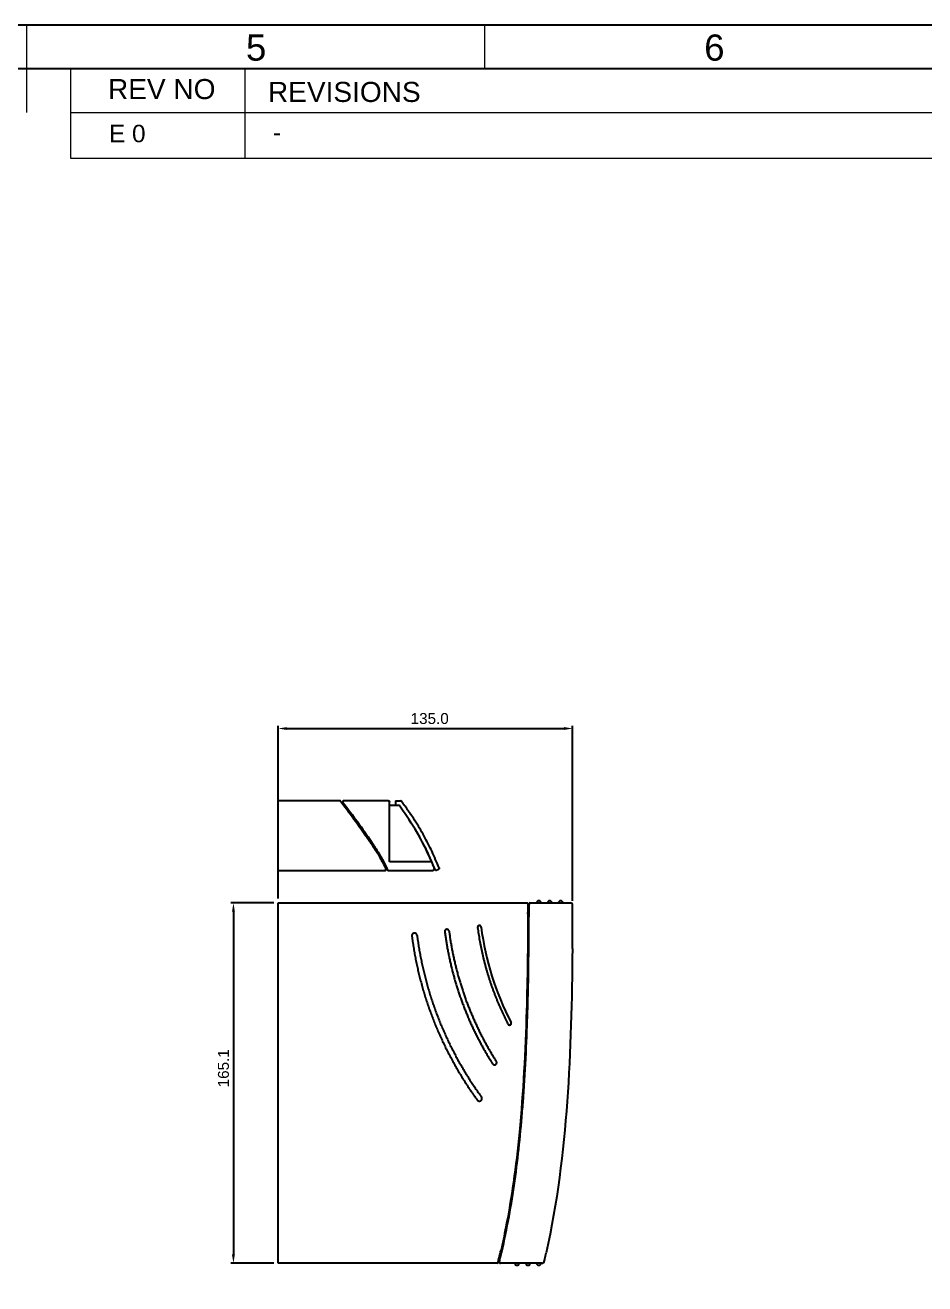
# Model space of a CAD drawing. Header units: inches. Extents: x -115 to 1565, y -604 to 584.
# Drawn here: x 724 to 1137, y 7 to 584 of the extents above; entities that cross this region are included whole.
import ezdxf

# ---------------------------------------------------------------- set-up
doc = ezdxf.new("R2010")
doc.units = ezdxf.units.IN
doc.header["$LTSCALE"] = 1.209999999999999
doc.header["$MEASUREMENT"] = 0
doc.header["$PDMODE"] = 3
doc.header["$PDSIZE"] = 0.3125
doc.layers.get('0').update_dxf_attribs({"linetype": 'CONTINUOUS'})
doc.layers.get('Defpoints').update_dxf_attribs({"linetype": 'CONTINUOUS'})
doc.layers.add('Notes-Text', color=7, linetype='CONTINUOUS')
doc.layers.add('TABLE', color=53, linetype='CONTINUOUS', lineweight=25)
doc.layers.add('Template', color=53, linetype='CONTINUOUS', lineweight=9)
doc.styles.get("Standard").update_dxf_attribs({"font": 'ARIAL.TTF'})
doc.dimstyles.get("Standard").update_dxf_attribs({"dimtxt": 5, "dimasz": 4, "dimexe": 1.199999999999999, "dimexo": 2, "dimgap": 2, "dimtad": 1, "dimdec": 1, "dimzin": 4, "dimdsep": 46, "dimtxsty": 'Standard', "dimcen": 0.09, "dimclrd": 3, "dimclre": 3, "dimclrt": 2, "dimadec": 0, "dimazin": 0, "dimtp": 0.01, "dimtm": 0.01, "dimtfac": 1, "dimtdec": 1, "dimtmove": 0, "dimatfit": 3, "dimfxl": 0, "dimtolj": 1, "dimtzin": 4, "dimarcsym": 0})

# ---------------------------------------------------------------- blocks, each defined once
blk = doc.blocks.new('*D3')
at = {"color": 3, "lineweight": -2}
for p, q in [((840.2848627602875, 183.883140596342), (840.2848627602875, 263.0486323225741)), ((844.2848627602873, 261.8486323225741), (971.2846473906073, 261.8486323225741)), ((975.2846473906076, 182.882810912982), (975.2846473906076, 263.0486323225741))]:
    blk.add_line(p, q, dxfattribs=at)
at = {"color": 3}
for points in [[(844.2848627602873, 262.5152989892407), (844.2848627602873, 261.1819656559074), (840.2848627602875, 261.8486323225741)], [(971.2846473906073, 262.5152989892407), (971.2846473906073, 261.1819656559074), (975.2846473906076, 261.8486323225741)]]:
    blk.add_solid(points, dxfattribs=at)
at = {"layer": 'Defpoints', "color": 0}
for p in [(975.2846473906076, 261.8486323225741), (840.2848627602875, 181.883140596342), (975.2846473906076, 180.882810912982)]:
    blk.add_point(p, dxfattribs=at)
at = {"color": 2, "insert": (909.7643161542943, 266.4032025817828), "char_height": 5, "attachment_point": 5}
blk.add_mtext('\\A1;135.0', dxfattribs=at)
blk = doc.blocks.new('*D4')
at = {"color": 3, "lineweight": -2}
for p, q in [((838.2848627602873, 181.883140596342), (818.6202245794777, 181.883140596342)), ((819.8202245794777, 177.883140596342), (819.8202245794777, 20.783140596342)), ((838.2848627602873, 16.783140596342), (818.6202245794777, 16.783140596342))]:
    blk.add_line(p, q, dxfattribs=at)
at = {"color": 3}
for points in [[(819.1535579128109, 177.883140596342), (820.4868912461444, 177.883140596342), (819.8202245794777, 181.883140596342)], [(819.1535579128109, 20.783140596342), (820.4868912461444, 20.783140596342), (819.8202245794777, 16.783140596342)]]:
    blk.add_solid(points, dxfattribs=at)
at = {"layer": 'Defpoints', "color": 0}
for p in [(840.2848627602875, 181.883140596342), (819.8202245794777, 16.783140596342), (840.2848627602875, 16.78314059634199)]:
    blk.add_point(p, dxfattribs=at)
at = {"color": 2, "insert": (815.2673596408692, 106.111616577291), "char_height": 5, "attachment_point": 5, "rotation": 90}
blk.add_mtext('\\A1;165.1', dxfattribs=at)
blk = doc.blocks.new('A3_Landscape')
at = {"layer": 'TABLE'}
for points in [[(1888.834868650956, -137.596124342245), (2308.834868650956, -137.596124342245), (2308.834868650956, 159.403875657755), (1888.834868650956, 159.403875657755)], [(1893.834868650956, -132.596124342245), (2303.834868650956, -132.596124342245), (2303.834868650956, 154.403875657755), (1893.834868650956, 154.403875657755)]]:
    blk.add_lwpolyline(points, close=True, dxfattribs=at)
at = {"layer": 'Template', "lineweight": 5}
for p, q in [((2098.834868650957, 149.403875657755), (2098.834868650957, 159.403875657755)), ((2151.334868650956, 154.403875657755), (2151.334868650956, 159.403875657755))]:
    blk.add_line(p, q, dxfattribs=at)
at = {"layer": 'Template'}
for p, q in [((2103.834868650956, 154.403875657755), (2103.834868650956, 149.403875657755)), ((2123.834868650956, 154.403875657755), (2123.834868650956, 149.403875657755)), ((2103.834868650956, 149.403875657755), (2303.834868650956, 149.403875657755))]:
    blk.add_line(p, q, dxfattribs=at)
at = {"layer": 'Template', "lineweight": 5}
for s, insert, char_height, attachment_point in [('{\\fArial|b0|i0|c0|p34;5}', (2125.120870145451, 158.3382624306257), 3, 2), ('{\\fArial|b0|i0|c0|p34;6}', (2177.620870145451, 158.3382624306257), 3, 2), ('{\\fArial|b0|i0|c0|p34;REV NO}', (2108.145809940406, 153.2307417431518), 2.299999999999999, 1), ('{\\fArial|b0|i0|c0|p34;REVISIONS}', (2126.472474952326, 152.903875657755), 2.299999999999999, 1)]:
    blk.add_mtext(s, dxfattribs=dict(at, insert=insert, char_height=char_height, attachment_point=attachment_point))

msp = doc.modelspace()

# ---------------------------------------------------------------- linework, layer by layer
at = {"color": 7, "linetype": 'Continuous'}
for p, q in [((840.2848627602875, 196.7571405968219), (840.2848627602875, 228.757140594662)), ((868.5497351204473, 228.757140594662), (840.2848627602875, 228.757140594662)), ((840.2848627602875, 196.7571405968219), (840.2848627602875, 228.757140594662)), ((868.5497351204473, 228.757140594662), (840.2848627602875, 228.757140594662)), ((868.9493897745274, 228.5579522909819), (869.6270130471677, 227.656697837462)), ((890.7848627608473, 228.757140594662), (870.4264909706876, 228.757140594662)), ((890.7848627608473, 228.757140594662), (870.4264909706876, 228.757140594662)), ((891.2848627565274, 200.7571405927421), (891.2848627565274, 228.257140598982)), ((891.2848627565274, 200.7571405927421), (891.2848627565274, 228.257140598982)), ((891.2848627565274, 226.7571405916219), (895.7150550950075, 226.7571405916219)), ((894.1199017702075, 228.757140594662), (896.4901004130874, 228.757140594662)), ((894.1199017702075, 228.757140594662), (894.1199017702075, 226.7571405916219)), ((894.1199017702075, 228.757140594662), (894.1199017702075, 226.7571405916219)), ((894.1199017702075, 228.757140594662), (896.4901004130874, 228.757140594662)), ((894.1199017702075, 226.7571405916219), (895.7150550950075, 226.7571405916219)), ((885.5122167148475, 205.1536851549819), (885.5700823039674, 205.0590365050621)), ((886.1015367249272, 205.1478106125019), (886.1260933636473, 205.107403977542)), ((840.2848627602875, 196.7571405968219), (889.2503224314077, 196.7571405968219)), ((840.2848627602875, 196.7571405968219), (889.2503224314077, 196.7571405968219)), ((890.9118613689274, 196.7571405968219), (910.9012241231674, 196.7571405968219)), ((890.9118613689274, 196.7571405968219), (910.9012241231674, 196.7571405968219)), ((910.7129251754076, 200.7571405927421), (891.2848627565274, 200.7571405927421)), ((910.7129251754076, 200.7571405927421), (891.2848627565274, 200.7571405927421)), ((911.8290658641272, 198.146254069542), (911.8164330115677, 198.1762426405019)), ((912.4113810926876, 196.7571405968219), (913.7954158760476, 197.3348543207421)), ((912.4113810926876, 196.7571405968219), (913.7954158760476, 197.3348543207421)), ((840.2848627602875, 16.78314059634199), (840.2848627602875, 181.883140596342)), ((840.2848627602875, 181.883140596342), (954.2847995554873, 181.883140596342)), ((954.7848550857277, 181.383033463462), (954.7802374978073, 177.2670371539419)), ((954.7847569502874, 181.0392523882618), (954.7847459978074, 181.0094123768219)), ((954.7848489694077, 181.3548384881018), (954.7848550349272, 181.3828170859419)), ((954.7848550349272, 181.3828170859419), (954.7848489694077, 181.3548384881018)), ((954.7848487154075, 181.3537010354619), (954.7848550349272, 181.3828170859419)), ((955.2802256570873, 177.291478954182), (955.2848063946876, 181.3832153274618)), ((955.7848026413272, 181.883140596342), (974.2846474906872, 181.883140596342)), ((975.1826980288472, 160.9447487419419), (975.2836379234874, 179.7123677674619)), ((975.2836379234874, 179.7123677674619), (975.2838253450074, 179.9029068936219)), ((975.2838253450074, 179.9029068936219), (975.2846473906076, 180.882810912982)), ((840.2848627602875, 20.52838962602191), (840.2848627602875, 178.1378915666619)), ((954.7802374978073, 177.2670371539419), (954.7794143752474, 176.8817444421819)), ((954.7794143752474, 176.8817444421819), (954.7796960206073, 177.0100393138619)), ((954.7796960206073, 177.0100393138619), (954.7802355775674, 177.2660985020221)), ((954.7802374978073, 177.2670371539419), (954.7807240703675, 177.511258560342)), ((955.2793569669271, 176.884254012982), (955.2796549089273, 177.0199616511419)), ((955.2796549089273, 177.0199616511419), (955.2802256570873, 177.291478954182)), ((941.6892275813273, 17.40263416050196), (941.7129214430073, 17.49892705402207)), ((941.7771768288474, 19.88881681322188), (941.9033930864473, 20.41985428810206)), ((942.1664429642072, 21.53909236458196), (942.1054862966873, 21.27820255362191)), ((942.1968828626876, 21.66972312186196), (942.1664429642072, 21.53909236458196)), ((942.2756616027672, 22.00889002290189), (942.1968828626876, 21.66972312186196)), ((942.1968910414872, 21.66975828562197), (942.2756596114076, 22.00888142754191)), ((942.2756596114076, 22.00888142754191), (942.3687814063674, 22.41185493706188)), ((942.5398786511674, 20.93973876522186), (942.6671537331674, 21.48381903850195)), ((942.6671537331674, 21.48381903850195), (942.7629478113272, 21.896015856982)), ((962.2873030119673, 17.5578671037821), (962.4916715542076, 18.44682443178207)), ((962.4916715542076, 18.44682443178207), (962.5129110545273, 18.53980888386208)), ((962.5129110545273, 18.53980888386208), (962.5511723546877, 18.70760235066193)), ((963.1721740082877, 21.48451145266204), (963.1907038772476, 21.56897396090203)), ((940.6295939982872, 16.78314059634199), (840.2848627602875, 16.78314059634199)), ((941.1494212441272, 17.30248379946194), (941.1149560755673, 17.16303182538193)), ((941.1149660323674, 17.16307203866201), (941.1216673550073, 17.19016670634194)), ((941.1216673550073, 17.19016670634194), (941.1454133171677, 17.28625384970199)), ((961.3130060934076, 16.78314059634199), (942.1745679974873, 16.78314059634199))]:
    msp.add_line(p, q, dxfattribs=at)
for centre, radius, start, end in [((868.5497351204473, 228.257140598982), 0.49999999568, 36.9680112338006, 90), ((870.4264909706876, 228.257140598982), 0.49999999568, 90, 216.9120669513004), ((890.7848627608473, 228.257140598982), 0.49999999568, 0, 90), ((896.4901004130874, 228.257140598982), 0.49999999568, 35.34972547820058, 90), ((727.5905379030075, 105.8761816428219), 186.5572054167199, 33.58607961010219, 34.50089763720054), ((729.1098123244474, 106.948219204102), 185.19843587112, 33.46704910269791, 34.71834048389945), ((754.8135437870874, 124.0083125413019), 153.8484344411999, 33.20375511850008, 33.56909650510169), ((772.1241379288474, 135.3114502601019), 133.17436770712, 32.40720604499795, 33.21319328309738), ((758.9926632622075, 126.761228173382), 149.34404796104, 33.07242439589783, 33.44826694480046), ((775.2516655422074, 137.324042861782), 129.95519294152, 32.25672180030235, 33.08171563990233), ((788.8513727090076, 145.9381367740221), 113.3570320612, 31.64105386569838, 32.40366026299755), ((786.1274484337275, 144.2160279500219), 117.07957700624, 32.05592701950059, 32.24509554449941), ((793.5593336359674, 148.8536354693019), 108.31943368328, 31.45972447580021, 32.0632983781993), ((796.1618810242073, 150.4606074852219), 104.76075234752, 31.4716107798003, 31.6327694744021), ((798.7740091806874, 152.0582542162619), 101.6987769525599, 31.29543947099986, 31.40972962709942), ((798.5392628480474, 151.904093396822), 102.47948686688, 31.30239827190184, 31.4580235891019), ((889.2503224314077, 197.2571405925019), 0.49999999568, 270, 25.6721342963985), ((793.5861806841272, 151.270729248262), 107.14354148592, 25.29073119170146, 25.67459715720138), ((890.9118613689274, 197.2571405925019), 0.49999999568, 205.2942438999986, 270), ((654.7137403701274, 90.43812070290184), 278.75772413952, 22.72928793930086, 23.31290345399731), ((654.7137403802874, 90.43812070290184), 278.75772413952, 22.72928793930086, 23.31290345399731), ((637.4906868610072, 82.72950453266188), 297.628231768, 22.82321480230019, 23.36357227210056), ((910.9012241231674, 197.7571405983418), 1.000000001519999, 270, 22.75198452219953), ((481.3656945142074, 16.87975301170199), 467.07200566616, 22.65100634609735, 22.83577577930085), ((913.6028148998073, 197.7962704769021), 0.49999999568, 292.6562778088031, 22.71045365589909), ((954.2847998399674, 181.3830978067421), 0.49999525096, 359.9926279754989, 90.00003211450496), ((955.7848029156473, 181.383096201462), 0.49999506808, 90.00003227160423, 179.9826554849984), ((959.7846474838873, 181.883140596342), 1.000000001519999, 0, 180), ((964.7846474813276, 181.883140596342), 1.000000001519999, 0, 180), ((969.7846474889274, 181.883140596342), 1.000000001519999, 0, 180), ((974.2846475110074, 180.883137831302), 0.99999999136, 359.9754420157993, 90.0000017336024), ((932.5358328934873, 170.7428783760221), 0.7999999951199999, 7.392045872500696, 187.3920458725007), ((1063.567778703087, 187.7424596981019), 131.3300744996, 187.3920458725007, 207.4949091965995), ((-301.0854076467523, 169.4133890258619), 1256.2619532064, 358.1144657065989, 358.5584799335992), ((946.3615508046072, 126.7419947244219), 0.7999999951199999, 207.4949091965995, 27.49490919659956), ((267.5667422806075, 141.596661484422), 686.87704955024, 355.4687699611993, 355.6376780668999), ((614.7725985914076, 97.89038395938192), 336.17888046792, 346.1056608243001, 346.6767650310009), ((614.9214517354075, 97.85403555354195), 336.02565432784, 346.1055895269997, 346.5838773974993), ((615.1230950303674, 97.80460544666191), 335.8180414436, 346.1271641052984, 346.4236789667004), ((614.7420078575674, 97.89771903234188), 336.21033811392, 346.1301791886017, 346.6737364829989), ((614.2480222770872, 98.01593495034193), 336.71827057024, 346.423677330802, 346.6734942217005), ((942.1745679974873, 17.28314059202195), 0.49999999568, 166.1685487229006, 269.9999531345998), ((614.4515225355676, 97.97200149490192), 337.01029497984, 346.1851463634979, 346.7867859485985), ((613.3650038653273, 98.22531764562193), 337.625774074, 346.6734587806985, 346.8273614952992), ((613.3606418826872, 98.22633987370205), 337.6302542276, 346.676504312, 346.8261487281007), ((961.3130123418073, 17.78315846930196), 0.9999992598399998, 269.9996423168031, 346.9787358826016), ((610.5122974854074, 98.89213411234196), 361.05529847216, 347.1685460145002, 347.6200988176001), ((940.6295946485274, 17.28314097810197), 0.4999999550399999, 269.9999253322992, 346.1053762289981), ((949.7846474890074, 16.78314059634199), 1.000000001519999, 180.0000000001009, 1.009635e-10), ((954.7846474864474, 16.78314059634199), 1.000000001519999, 180.0000000001009, 1.009635e-10), ((959.7846474838873, 16.78314059634199), 1.000000001519999, 180.0000000001009, 1.009635e-10)]:
    msp.add_arc(centre, radius, start, end, dxfattribs=at)
for points, start_tangent, end_tangent in [([(868.9492208137276, 228.5578251182619), (868.9317132744475, 228.579774589222), (868.9127752478073, 228.600945580662), (868.8924558574074, 228.6212044682619), (868.8708203914075, 228.640421498662), (868.8479500078876, 228.6584732278621), (868.8239409017276, 228.6752448783419), (868.7989031158875, 228.6906325945818), (868.7729589361275, 228.7045454750621), (868.7462409098074, 228.7169073604218), (868.7188896106873, 228.7276581339419), (868.6910512106875, 228.736754778182), (868.6628748586072, 228.744171801702), (868.6345100994873, 228.749901391462), (868.6061043752478, 228.7539529454619), (868.5778006167673, 228.7563523005819), (868.5497351204473, 228.757140594662)], (-0.601369041058681, 0.7989713865065272), (-1, 0)), ([(868.9493897745274, 228.5579522909819), (870.9039028276472, 225.9528230029021), (877.5060932097275, 216.9788123200219), (880.1142577470074, 213.3073491117819), (882.3235864754074, 210.093620553222), (885.7475305749272, 204.767337926662), (887.0845263261273, 202.4886763625818), (888.2664296163675, 200.327355706822), (889.7009297598074, 197.473733413062)], (0.6013690437505192, -0.7989713844804368), (0.4332207962723107, -0.9012878239925274)), ([(869.6270130471677, 227.656697837462), (870.9039028276472, 225.9528230029021), (877.5060932097275, 216.9788123200219), (880.1142577470074, 213.3073491117819), (881.3355610905277, 211.5457550225819)], (0.6005325183801576, -0.7996003341469947), (0.5660306873334786, -0.8243841707582635)), ([(870.4264909706876, 228.757140594662), (870.3980662675674, 228.7563319805818), (870.3687705171674, 228.7537977717819), (870.3538321878875, 228.7518331325819), (870.3387229267674, 228.7493770948219), (870.3234619565276, 228.7464104764219), (870.3080702575675, 228.742914755702), (870.2925706390872, 228.738872203462), (870.2769876882872, 228.734266126822), (870.2613477805272, 228.729080980982), (870.2456790082075, 228.7233026232221), (870.2300111299674, 228.7169184449819), (870.2143754894075, 228.709917605542), (870.1988048931674, 228.7022911844218), (870.1833335194873, 228.6940324049021), (870.1679967048473, 228.6851367559419), (870.1528308322075, 228.6756022157021), (870.1378730566873, 228.6654293429819), (870.1231611633275, 228.6546214499419), (870.1087332622875, 228.6431846833821), (870.0946275653273, 228.631128136502), (870.0808820810076, 228.618463848902), (870.0675343810074, 228.6052069183419), (870.0546212546872, 228.5913754093019), (870.0421784449272, 228.5769903733019), (870.0302403636473, 228.562075757462), (870.0188397565272, 228.5466582724218), (870.0080074794873, 228.5307672907421), (869.9977722142077, 228.5144346538619), (869.9881602242873, 228.4976944485819), (869.9791951215674, 228.480582803862), (869.9708977035674, 228.4631376266619), (869.9632857909273, 228.445398297142), (869.9563740750075, 228.427405404502), (869.9501740569272, 228.409200432022), (869.9446939561274, 228.3908254217818), (869.9399387205275, 228.3723226800221), (869.9359100570074, 228.3537344418621), (869.9326064415675, 228.3351025969819), (869.9300232310871, 228.3164683746619), (869.9281527852474, 228.2978720389819), (869.9269845884472, 228.2793526754618), (869.9265054631676, 228.260947937062), (869.9266997223674, 228.242693830822), (869.9275493828472, 228.224624504502), (869.9290344192474, 228.2067721653019), (869.9311329469274, 228.1891668766621), (869.9338214962872, 228.171836476982), (869.9370752566072, 228.1548065389819), (869.9408682690872, 228.1381003087421), (869.9451737011673, 228.1217386650622), (869.9499640497274, 228.1057401499418), (869.9552113747673, 228.0901209990621), (869.9608874822873, 228.0748951621018), (869.9669641274871, 228.0600744145019), (869.9734131671672, 228.0456683574619), (869.9802067629272, 228.031684600822), (869.9873174726073, 228.0181288037021), (869.9947184128474, 228.0050048065818), (870.0102868551674, 227.9800591313019), (870.0267118769272, 227.9568462745019)], (-1, 0), (0.6005886314218172, -0.7995581878805751)), ([(870.0265656440475, 227.956736434742), (883.0620343762076, 209.8907953048219), (885.8402906434075, 205.5751012997021), (887.9899812386071, 201.893526036502), (890.4601928691674, 197.0436933892221)], (0.6005886320059861, -0.799558187441776), (0.4272670346542376, -0.9041254786243859)), ([(870.0265656440475, 227.956736434742), (881.3358467490872, 212.4266297556218)], (0.6005886319465379, -0.7995581874864307), (0.5686469900640259, -0.8225816680981431)), ([(890.7848627608473, 228.757140594662), (890.8071528762872, 228.7566434963419), (890.8297899760476, 228.7551180536219), (890.8527104483674, 228.7525158947421), (890.8758442806874, 228.748793280902), (890.8991153339673, 228.743911949542), (890.9224418608474, 228.7378400693821), (890.9457371152475, 228.7305531446619), (890.9689101143674, 228.7220347466619), (890.9918665937275, 228.712277285862), (891.0145100536474, 228.7012826012221), (891.0367428768475, 228.6890623564219), (891.0584676289274, 228.6756383548219), (891.0795883385274, 228.6610426004219), (891.1000118181274, 228.6453171861019), (891.1196489950073, 228.6285139583419), (891.1384161507674, 228.610693988902), (891.1562361202074, 228.5919268331418), (891.1730393479673, 228.5722896562619), (891.1887647622874, 228.5518661766618), (891.2033605166874, 228.5307454670621), (891.2167845182872, 228.5090207149819), (891.2290047630873, 228.4867878917818), (891.2399994477277, 228.4641444318621), (891.2497569085273, 228.4411879525019), (891.2582753065274, 228.418014953382), (891.2655622312476, 228.3947196989819), (891.2716341114075, 228.3713931721019), (891.2765154427672, 228.3481221188219), (891.2802380566072, 228.3249882865019), (891.2828402154873, 228.302067814182), (891.2843656582074, 228.2794307144218), (891.2848627565274, 228.257140598982)], (1, 0), (0, -1)), ([(912.4113810926876, 196.7571405968219), (903.0896426724472, 215.704039903862), (895.7150550950075, 226.7571405916219)], (-0.3852019447744703, 0.9228323042362389), (-0.5785622915093263, 0.8156382009466437)), ([(910.7154692698872, 200.758240951222), (903.0896426724472, 215.704039903862), (895.7150550950075, 226.7571405916219)], (-0.3969370750515675, 0.9178458249888738), (-0.5785622915197851, 0.8156382009392249)), ([(896.4901004130874, 228.757140594662), (896.5189677670874, 228.7563065704219), (896.5480956031674, 228.7537657677819), (896.5773353719674, 228.749471846982), (896.6065308228474, 228.743395628502), (896.6355204626072, 228.735526434182), (896.6641403190074, 228.7258730422618), (896.6922268668474, 228.7144642157019), (896.7196200962874, 228.701348559942), (896.7461664795674, 228.6865939336219), (896.7717218462874, 228.6702862903421), (896.7961539538874, 228.6525280327422), (896.8193447634874, 228.633435899222), (896.8411922280475, 228.613138535702), (896.8616116334874, 228.591773843862), (896.8805363810076, 228.5694861668219), (896.8979182918872, 228.546423454502)], (1, 0), (0.5785657136416142, -0.8156357734910663)), ([(914.0636271963676, 197.9891308074619), (910.8244622243674, 205.4265801946619), (907.2846240310076, 212.463263870822), (902.8475426740474, 219.8448069436219), (900.0497268930072, 224.0401265082618), (898.4635514420474, 226.329467197542), (897.6182674430073, 227.530346726182), (897.1834882566875, 228.1438362586619), (896.8979194704473, 228.5464242876219)], (-0.3868477568313404, 0.922143596754085), (-0.5785657107112891, 0.8156357755696724)), ([(914.0636271963676, 197.9891308074619), (910.8244622243674, 205.4265801946619), (907.2846240310076, 212.463263870822), (902.8475426740474, 219.8448069436219), (900.0497268930072, 224.0401265082618), (898.4635514420474, 226.329467197542), (897.6182674430073, 227.530346726182), (897.1834882566875, 228.1438362586619), (896.8979194704473, 228.5464242876219)], (-0.3868477568313404, 0.922143596754085), (-0.5785657107112891, 0.8156357755696724)), ([(885.6756323087673, 204.885795622182), (885.7475305749272, 204.767337926662), (887.0845263261273, 202.4886763625818), (888.2664296163675, 200.327355706822), (889.7009297598074, 197.473733413062)], (0.5194487816810723, -0.8545015875994904), (0.4332207959873779, -0.9012878241294858)), ([(886.1260933636473, 205.107403977542), (887.9899812386071, 201.893526036502), (890.1513547365272, 197.691690487942)], (0.5191491574077101, -0.8546836563096691), (0.4333134345722876, -0.9012432898053488)), ([(889.2503224314077, 196.7571405968219), (889.2771494542073, 196.7578607985818), (889.3046620331675, 196.7601021555421), (889.3327555710872, 196.7639826354619), (889.3613064410875, 196.7696136224218), (889.3901718850074, 196.7770967164218), (889.4191905620472, 196.786520207862), (889.4481836765274, 196.797955521542), (889.4769569184473, 196.8114537013019), (889.5053032168474, 196.8270419962618), (889.5330061840475, 196.844721026182), (889.5598443625273, 196.8644623837019), (889.5855959899671, 196.8862071205019), (889.6100442113274, 196.9098651377019), (889.6329825144471, 196.935315704022), (889.6542200437276, 196.9624089899419), (889.6735866496474, 196.9909688413819), (889.6909372778875, 197.0207964474618), (889.7061555964473, 197.0516749531419), (889.7191565254872, 197.0833746814618), (889.7298877308475, 197.115658721542), (889.7383298577276, 197.148288618182), (889.7444956467673, 197.1810299090621), (889.7484280341272, 197.2136571742619), (889.7501973778074, 197.2459585269818), (889.7498979524472, 197.277739189862), (889.7476440478873, 197.3088243397818), (889.7435658340476, 197.3390609773018), (889.7378051343675, 197.368318881702), (889.7305114532476, 197.3964908954618), (889.7218381660476, 197.4234923553019), (889.7119392475676, 197.449260116822), (889.7009663459672, 197.473750989862)], (1, 0), (-0.4332207940855021, 0.9012878250436578)), ([(890.4597986205273, 197.0435070751419), (890.4672318086072, 197.028438697862), (890.4752425723675, 197.0134932565818), (890.4838315925273, 196.998701983142), (890.4929974060475, 196.984096668182), (890.5027363045274, 196.9697094071418), (890.5130422630873, 196.955572478342), (890.5239069403673, 196.9417180788219), (890.5353195769272, 196.9281781617819), (890.5472670866873, 196.9149841825819), (890.5597339858074, 196.902166915862), (890.5727025044472, 196.8897562421819), (890.5861525969271, 196.8777808737021), (890.6000620839673, 196.8662682221019), (890.6144067441272, 196.8552441547421), (890.6291604255676, 196.8447328117819), (890.6442952594074, 196.8347564334619), (890.6597817714872, 196.8253352280219), (890.6755891058876, 196.8164871888219), (890.6916852484472, 196.808228043542), (890.7080371994873, 196.8005710916219), (890.7246112074873, 196.7935272042618), (890.7413730434074, 196.7871047126619), (890.7582881530873, 196.781309458822), (890.7753219417275, 196.776144765062), (890.7924399770873, 196.771611474662), (890.8096082028475, 196.7677079721818), (890.8267931621274, 196.7644303358619), (890.8439621498877, 196.7617723477818), (890.8610834364473, 196.759725676742), (890.8781264097273, 196.758279939222), (890.8950617073273, 196.7574229025819), (890.9118613689274, 196.7571405968219)], (0.4272670268482697, -0.9041254823132906), (1, 0)), ([(910.9012241231674, 196.7571405968219), (910.9274238878875, 196.757483872742), (910.9539665119673, 196.758532445702), (910.9808301006072, 196.7603141845818), (911.0079906660472, 196.762856480742), (911.0354220666073, 196.7661860448219), (911.0630960371676, 196.770328815302), (911.0909821688474, 196.7753097146619), (911.1190478785277, 196.781152476662), (911.1472585002873, 196.7878794939418), (911.1755772752473, 196.795511584342), (911.2039654328473, 196.8040678283419), (911.2323822721273, 196.813565325222), (911.2607852633273, 196.8240190711419), (911.2891301901274, 196.835441684822), (911.3173712410872, 196.8478432957819), (911.3454612128473, 196.8612313309819), (911.3733517031674, 196.8756103624219), (911.4009932938072, 196.8909819649021), (911.4283357638876, 196.907344543302), (911.4553283438873, 196.9246932919419), (911.4819200001274, 196.9430200320219), (911.5080596481274, 196.9623131608219), (911.5336964574077, 196.9825576415421), (911.5587801461273, 197.0037349423419), (911.5832612757276, 197.0258230668219), (911.6070915354076, 197.0487966048219), (911.6302240062872, 197.072626783222), (911.6526135271677, 197.097281547222), (911.6742168977277, 197.122725763542), (911.6949931630073, 197.148921301702), (911.7149038978876, 197.175827237222), (911.7339134102873, 197.2034000853018), (911.7519889646874, 197.2315940345019), (911.7691009446874, 197.2603611397818), (911.7852230663676, 197.2896516984219), (911.8003324595674, 197.319414422742), (911.8144097898074, 197.3495968160221), (911.8274393598876, 197.3801454468219), (911.8394090895675, 197.4110062639419), (911.8503105866873, 197.442124891062), (911.8601390862073, 197.4734469315421), (911.8688934400476, 197.5049182833819), (911.8765760053276, 197.5364854237019), (911.8831925630873, 197.5680956525819), (911.8887521658876, 197.599697387702), (911.8932670362075, 197.631240377702), (911.8967523429274, 197.662675966342), (911.8992260590873, 197.6939572245818), (911.9007087383676, 197.7250391741019), (911.9012233322073, 197.755878960022), (911.9007949256475, 197.7864359017019), (911.8994505747673, 197.8166717061019), (911.8972190425274, 197.8465504576219), (911.8941305854075, 197.876038719702), (911.8902167197273, 197.9051055957819), (911.8855100387673, 197.9337227089819), (911.8800439486072, 197.9618642122619), (911.8738524954076, 197.9895067782618), (911.8669701926874, 198.0166295586619), (911.8594317876473, 198.043214143542), (911.8512720986072, 198.0692444902618), (911.8425259032476, 198.094706832022), (911.8332277150873, 198.119589647382), (911.8234117022073, 198.143883497702)], (1, 0), (-0.3867429045461117, 0.9221875762464148)), ([(914.0640487347673, 197.9893076524218), (914.0721995338074, 197.9685437112221), (914.0795349420475, 197.947061732342), (914.0859856682872, 197.924901766502), (914.0914841790075, 197.9021115657019), (914.0959656635677, 197.878746664502), (914.0993690908476, 197.8548702885817), (914.1016382150874, 197.8305531210621), (914.1027226833277, 197.8058728656219), (914.1025790209272, 197.780913718182), (914.1011715561273, 197.7557655744218), (914.0984733446072, 197.7305231661819), (914.0944668502074, 197.705284994662), (914.0891445545273, 197.680152131542), (914.0825093226874, 197.6552270099418), (914.0745746573273, 197.630612002022), (914.0653646579673, 197.606408098182), (914.0549138178073, 197.5827135253018), (914.0432665868477, 197.559622405622), (914.0304767826073, 197.537223547702), (914.0166067265274, 197.5155992780221), (914.0017263295673, 197.4948245062618), (913.9859119542874, 197.474965871862), (913.9692452972477, 197.456081164902), (913.9518120682076, 197.4382188384218), (913.9337008318877, 197.4214178357019), (913.9150016566873, 197.4057075089819), (913.8958049767673, 197.391107771862), (913.8762004744473, 197.3776294244218), (913.8562760032477, 197.3652745697819), (913.8361167039675, 197.354037203382), (913.8158041817276, 197.343903842902), (913.7954158760476, 197.3348543207421)], (0.3860743539694212, -0.9224676651282115), (-0.9228323052670393, -0.3852019423049711)), ([(954.7794143752474, 176.8817444421819), (954.1376439036474, 132.627592148022), (950.8683608105276, 76.74784229738191), (948.1500544666073, 53.77481487802201), (944.6818159573274, 33.24168113106201), (942.2756616027672, 22.00889002290189)], (-0.0022247452751048, -0.9999975252511683), (-0.2257476098295136, -0.9741858224467558)), ([(942.7629264651674, 21.89592371594195), (948.7505584319673, 54.44785036202207), (952.3452873867673, 87.94570283786202), (954.5000385560473, 128.1907608693019), (955.2793569669271, 176.884254470182)], (0.2257587454789148, 0.9741832419210396), (0.0022265712116538, 0.9999975211872476)), ([(954.7802374978073, 177.2670371539419), (954.7802228166072, 177.259875258182)], (-0.002048481255486101, -0.999997901860072), (-0.0020513184752113, -0.9999978960440434)), ([(954.7802240459672, 177.260470898342), (954.7802374978073, 177.2670371539419)], (0.002051722087092301, 0.9999978952160238), (0.0020486274966402, 0.9999979015604884)), ([(903.9751887499672, 167.037530104742), (903.9696892130873, 167.0752214390619), (903.9627644212474, 167.1139052428219), (903.9542967826075, 167.1535544497819), (903.9441633510072, 167.1941319962619), (903.9322363339672, 167.235589530822), (903.9183837429273, 167.277866174742), (903.9024702974872, 167.3208870589819), (903.8843586141273, 167.3645620440219), (903.8639105879673, 167.4087842771418), (903.8409891301274, 167.4534290037019), (903.8154601895676, 167.498352297142), (903.7871951203674, 167.5433901141019), (903.7560733842872, 167.588357522262), (903.7219855479674, 167.6330482431419), (903.7037989955674, 167.655219537382), (903.6848366255676, 167.677234662262), (903.6650894158876, 167.6990619084219), (903.6445496754075, 167.720668306662), (903.6232112268473, 167.7420197193819), (903.6010694677274, 167.763080850742), (903.5781215532477, 167.783815338102), (903.5543664470875, 167.804185863782), (903.5298050738073, 167.8241541753818), (903.5044404509273, 167.8436812686619), (903.4782777498876, 167.8627274586619), (903.4513244484474, 167.881252552422), (903.4235903713277, 167.8992159404219), (903.3950878222875, 167.9165767997819), (903.3658316146073, 167.9332942466619), (903.3358391930077, 167.9493275089818), (903.3051305930073, 167.9646361194619), (903.2737285628474, 167.9791801188219), (903.2416584923673, 167.9929202386619), (903.2089484942873, 168.0058181656219), (903.1756293330873, 168.0178366734619), (903.1417343640477, 168.0289399177019), (903.1072995535671, 168.0390935981819), (903.0723632962872, 168.0482652130619), (903.0369663846072, 168.056424241702), (903.0011518664473, 168.063542368182), (902.9649648826877, 168.0695936641819), (902.9284525249273, 168.074554792182), (902.8916636424474, 168.078405157862), (902.8546486491673, 168.081127072662), (902.8174592798073, 168.082705885862), (902.7801484171672, 168.0831301268218), (902.7427697974872, 168.0823915761019), (902.7053777564473, 168.080485356902), (902.6680270259673, 168.077410006182), (902.6307723989273, 168.0731674340219), (902.5936685056475, 168.0677630150618), (902.5567695294077, 168.0612054970619), (902.5201289626073, 168.0535070110619), (902.4837993222873, 168.044682929142), (902.4478319164474, 168.034751844102), (902.4122766205277, 168.0237354170619), (902.3771815929273, 168.011658235222), (902.3425931632472, 167.9985476493019), (902.3085555376473, 167.984433641462), (902.2751107074076, 167.969348571302), (902.2422982355677, 167.953327043782), (902.2101551654872, 167.9364056349018), (902.1787158887674, 167.9186227189819), (902.1480120538074, 167.900018194342), (902.1180725048475, 167.880633310582), (902.0889232413274, 167.860510394262), (902.0605873874073, 167.839692615222), (902.0330851919673, 167.8182238138619), (902.0064340387672, 167.796148216662), (901.9806484870873, 167.7735102634619), (901.9557403022077, 167.7503544144219), (901.9317185671673, 167.7267248960219), (901.9085897132477, 167.7026655689819), (901.8863576418873, 167.678219765702), (901.8650238262873, 167.6534300972219), (901.8445874231672, 167.6283383109818), (901.8250453845276, 167.6029851993818), (901.8063925897276, 167.5774104473818), (901.7886220080476, 167.5516525410619), (901.7717247698074, 167.525748696502), (901.7556903594077, 167.4997347378619), (901.7405067270872, 167.473645087222), (901.7261604311673, 167.4475127137821), (901.7126367802873, 167.4213690322619), (901.6999199350073, 167.3952439638619), (901.6879930805277, 167.3691658753018), (901.6664378074076, 167.317256230582), (901.6478210298072, 167.2658359422619), (901.6319843228474, 167.2150765314619), (901.6187639479674, 167.1651260497019), (901.6079936469273, 167.1161102879421), (901.5995070802077, 167.0681341786619), (901.5931398590072, 167.021283401142), (901.5887311911674, 166.9756260070618), (901.5861252324472, 166.9312140969019), (901.5851720923674, 166.888085526822), (901.5857286165276, 166.8462655139419), (901.5876588742873, 166.8057681806619), (901.5908345550073, 166.766597977062), (901.5951350696472, 166.728751082982)], (-0.1286579256720886, 0.9916890329945952), (0.1286579256720886, -0.9916890329945952)), ([(918.6521864317275, 168.941667408982), (918.6476034894074, 168.973076855942), (918.6418328329272, 169.0053133573819), (918.6347764589273, 169.0383543682619), (918.6263319444472, 169.072168981862), (918.6163927618874, 169.106716934102), (918.6048489292474, 169.1419474656219), (918.5915877213274, 169.1777982041819), (918.5764946552473, 169.2141940165818), (918.5594546385274, 169.2510458910618), (918.5403534219673, 169.2882498298621), (918.5190793065274, 169.325685904342), (918.4955250838876, 169.3632174218621), (918.4695902919673, 169.400690255222), (918.4411837650873, 169.4379325175419), (918.4102263365272, 169.474754541942), (918.3766538763672, 169.5109492473019), (918.3404203699672, 169.5462930221819), (918.3212971062075, 169.563571768422), (918.3015011793273, 169.5805472081819), (918.2810333716471, 169.5971874695419), (918.2598961825273, 169.6134600405019), (918.2380939401272, 169.629331870582), (918.2156328522074, 169.644769441942), (918.1925211178874, 169.659738931942), (918.1687689886072, 169.674206314742), (918.1443888290872, 169.6881375238619), (918.1193951376474, 169.701498574102), (918.0938046478074, 169.7142557545819), (918.0676362774876, 169.726375750662), (918.0409112204474, 169.7378258573018), (918.0136528954872, 169.748574121302), (917.9858869261276, 169.7585895445019), (917.9576411202873, 169.767842246342), (917.9289454398073, 169.7763036467419), (917.8998318886875, 169.7839466591419), (917.8703344622872, 169.7907458530619), (917.8404890355673, 169.796677626822), (917.8103332208476, 169.801720380262), (917.7799062560474, 169.805854646822), (917.7492488522875, 169.809063286582), (917.7184030211673, 169.8113315472218), (917.6874118817276, 169.812647226582), (917.6563194978876, 169.813000753942), (917.6251706447673, 169.812385301782), (917.5940106156472, 169.8107967857819), (917.5628849984473, 169.808233986742), (917.5318394725276, 169.804698520102), (917.5009195648474, 169.8001948359421), (917.4701704162874, 169.7947302393019), (917.4396366190874, 169.788314829222), (917.4093619120474, 169.780961427622), (917.3793890789273, 169.7726855285019), (917.3497596538073, 169.763505176022), (917.3205138093274, 169.753440852742), (917.2916901128476, 169.742515367862), (917.2633254248476, 169.730753684502), (917.2354547363674, 169.718182797782), (917.2081110064473, 169.704831521462), (917.1813251214875, 169.690730355862), (917.1551257225273, 169.6759112541819), (917.1295391849272, 169.6604074904219), (917.1045895675676, 169.644253415542), (917.0802985112475, 169.627484315222), (917.0566852996474, 169.6101361660219), (917.0337668085274, 169.5922454931419), (917.0115575158875, 169.5738491672219), (916.9900695527673, 169.5549842113019), (916.9693127337275, 169.5356876687419), (916.9492946178074, 169.515996400022), (916.9300205694873, 169.4959469608219), (916.9114938501273, 169.475575459782), (916.8937156687674, 169.454917395942), (916.8766853345273, 169.4340075774619), (916.8604002972476, 169.4128799895418), (916.8448563100476, 169.3915676928219), (916.8300474902874, 169.370102772582), (916.8159664516473, 169.3485162269819), (916.7899514160476, 169.305096562742), (916.7667264586872, 169.2615331853018), (916.7461900506872, 169.2180305443421), (916.7282273129273, 169.1747725053819), (916.7127133383673, 169.1319222685019), (916.6995160876475, 169.0896227645819), (916.6884991018075, 169.047997356342), (916.6795238492476, 169.007150894982), (916.6724517069272, 168.9671708073018), (916.6671456977276, 168.9281284876218), (916.6634718112474, 168.8900806592218), (916.6613001722073, 168.8530707357819), (916.6605058938871, 168.817130264102), (916.6609696572476, 168.7822802550619), (916.6625782087673, 168.748532463782), (916.6652246144472, 168.7158906291419), (916.6688083715677, 168.6843515609018)], (-0.1286579237907347, 0.9916890332386749), (0.1286579237907347, -0.9916890332386749)), ([(916.6688083715677, 168.6843515609018), (916.9415239246872, 166.688709862582), (917.2417893846073, 164.6941664907419), (917.5696326405273, 162.7012872557821), (917.9250662400476, 160.710639989942), (918.3080871961273, 158.7227940596219), (918.7186769362874, 156.7383198167418), (919.1568012518072, 154.757788070422), (919.6224101961274, 152.781769548502), (920.1154381051674, 150.8108343692219), (920.6358036176474, 148.8455514925819), (921.1834096141273, 146.8864881717019), (921.7581433490872, 144.9342094346619), (922.3598764610877, 142.9892775155418), (922.9884650946876, 141.052251346422), (923.6437499817276, 139.123685988422), (924.3255565937276, 137.2041321440219), (925.0336952841272, 135.2941355881019), (925.7679614711675, 133.394236700582), (926.5281358512474, 131.504969917782), (927.3139845614875, 129.626863234582), (928.1252594845273, 127.7604377370618), (928.9616984720474, 125.906207104662), (929.8230256089273, 124.0646771428219), (930.7089515586874, 122.236345325782), (931.6191738073276, 120.421700359702), (932.5533770595675, 118.6212217661019), (933.5112335538074, 116.835379414502), (934.4924034177277, 115.0646331871419), (935.4965350746872, 113.309432582742), (936.5232656094876, 111.5702162999421), (937.5722212052474, 109.847411973142), (938.6430175091672, 108.141435766102)], (0.1286579259082926, -0.9916890329639512), (0.5373724695285803, -0.8433450236959693)), ([(918.6521864317275, 168.941667408982), (918.9212198890872, 166.9729701627419), (919.2174312550073, 165.0053564195419), (919.5408480935677, 163.039384329142), (919.8914827491672, 161.0756140834619), (920.2693322957277, 159.1146073476219), (920.6743784046072, 157.156926782422), (921.1065873141272, 155.2031354753819), (921.5659097686072, 153.2537964530619), (922.0522809980473, 151.309472142582), (922.5656207079672, 149.3707238229819), (923.1058331200476, 147.438111086742), (923.6728070026074, 145.5121913216218), (924.2664157315677, 143.5935191925019), (924.8865173818876, 141.6826460622619), (925.5329548494873, 139.7801195142621), (926.2055559426874, 137.886482803702), (926.9041335955676, 136.002274359782), (927.6284859898877, 134.1280272370618), (928.3783967582872, 132.264268658262), (929.1536352179673, 130.411519516422), (929.9539565942073, 128.570293836422), (930.7791022743672, 126.7410983685819), (931.6288000822074, 124.924432090822), (932.5027645623676, 123.120785771782), (933.4006973156472, 121.3306415034619), (934.3222872834873, 119.5544723253019), (935.2672111340477, 117.7927417873019), (936.2351335974873, 116.0459035639419), (937.2257078215677, 114.314401047782), (938.2385758085272, 112.5986670548219), (939.2733687605272, 110.8991234181019), (940.3297075571672, 109.216180703222)], (0.1286579259183913, -0.991689032962641), (0.5373724694855446, -0.8433450237233913)), ([(933.3291841236476, 170.845804713222), (933.3255177657273, 170.8709322728219), (933.3209012344472, 170.896721471942), (933.3152561454076, 170.923154276582), (933.3085005277277, 170.950205967462), (933.3005491796476, 170.977844327222), (933.2913141155676, 171.006028756502), (933.2807051553273, 171.0347093493819), (933.2686306963674, 171.0638259993018), (933.2549986789273, 171.093307494822), (933.2397177138076, 171.123070645862), (933.2226984234873, 171.1530195115418), (933.2038550372476, 171.1830447194618), (933.1831072098074, 171.213022988182), (933.1603819923675, 171.242816802102), (933.1356160474871, 171.2722744216219), (933.1087580773275, 171.3012301777819), (933.0797712722076, 171.329505203782), (933.0486359217276, 171.3569085525819), (933.0153519242873, 171.3832388225019), (932.9799412559674, 171.4082863416219), (932.9424501650873, 171.431835839862), (932.9029510822875, 171.4536696493819), (932.8615440022875, 171.4735713825019), (932.8183572865275, 171.4913300871419), (932.7735478663676, 171.506744585142), (932.7273004912475, 171.5196281153819), (932.6798262046876, 171.5298128854619), (932.6313599770075, 171.5371545014619), (932.5821573931674, 171.541536021782), (932.5324905684473, 171.5428713912218), (932.4826434646874, 171.541108214662), (932.4329065562874, 171.5362295960221), (932.3835713133276, 171.5282549713819), (932.3349245119673, 171.5172399261019), (932.2872426972476, 171.5032749248219), (932.2407870624472, 171.486483076262), (932.1957987653273, 171.4670170242619), (932.1524950673275, 171.4450550666619), (932.1110663262073, 171.420796776342), (932.0716737811673, 171.394458236182), (932.0344484250872, 171.3662671825819), (931.9994906184475, 171.336458148982), (931.9668706684473, 171.3052679040219), (931.9366300482076, 171.272931153862), (931.9087832357277, 171.239676843942), (931.8833200202076, 171.205724938262), (931.8602081334873, 171.1712837676219), (931.8393961151673, 171.1365480382619), (931.8208161472473, 171.1016973281821), (931.8043870106874, 171.0668952235419), (931.7900168286071, 171.032288790342), (931.7776056469272, 170.998008604902), (931.7670478422874, 170.964168997702), (931.7582342556473, 170.9308686731419), (931.7510540515677, 170.8981914918619), (931.7453963438073, 170.8662074257819), (931.7411515262874, 170.8349735741019), (931.7382124211676, 170.804535311382), (931.7364751119674, 170.774927374662), (931.7358396852477, 170.7461749912219), (931.7362106979674, 170.718294986022), (931.7374975432476, 170.6912967570619), (931.7396146637276, 170.665183291382), (931.7424816734874, 170.6399520286619)], (-0.128657928023781, 0.9916890326894958), (0.128657928023781, -0.9916890326894958)), ([(931.7424816734874, 170.6399520286619), (931.9369744417274, 169.2023389831419), (932.1473408688473, 167.7656424610619), (932.3735845311675, 166.3301239605019), (932.6157032646072, 164.896045416422), (932.8736891951673, 163.4636690685819), (933.1475286678074, 162.033257309142), (933.4372022769272, 160.6050724896219), (933.7426848155674, 159.179376819302), (934.0639453262075, 157.7564321620219), (934.4009470702873, 156.336499883782), (934.7536475383677, 154.9198407105019), (935.1219984704472, 153.5067145553019), (935.5059458762877, 152.097380376262), (935.9054300760473, 150.692095993542), (936.3203857104472, 149.2911179573018), (936.7507417509273, 147.8947013648219), (937.1964216012476, 146.5030997385819), (937.6573430974873, 145.1165648433819), (938.1334185791674, 143.7353465542619), (938.6245549298877, 142.3596927041019), (939.1306536586072, 140.989848910902), (939.6516109199677, 139.626058476182), (940.1873176463677, 138.2685621919421), (940.7376595784473, 136.9175982492219), (941.3025173666873, 135.5734020552219), (941.8817666323675, 134.2362061215418), (942.4752780691673, 132.9062399422619), (943.0829175549272, 131.5837298313819), (943.7045462024477, 130.2688988212219), (944.3400204814076, 128.961966540502), (944.9891923504472, 127.663149082262), (945.6519093181273, 126.3726588819419)], (0.128657925858863, -0.9916890329703638), (0.4616697993737297, -0.8870518566274579)), ([(901.5951350696472, 166.728751082982), (901.9402130383673, 164.2213361638621), (902.3248431454076, 161.714994039142), (902.7490947530873, 159.2106506505819), (903.2130085318873, 156.7092368573818), (903.7165962267673, 154.211687298262), (904.2598403828474, 151.718939273862), (904.8426941625277, 149.231931608822), (905.4650812438873, 146.7516035037019), (906.1268956987673, 144.2788934072219), (906.8280020029273, 141.8147378275419), (907.5682350563674, 139.360070153702), (908.3474002544472, 136.9158195481821), (909.1652736402873, 134.4829096972219), (910.0216021181272, 132.0622577338619), (910.9161036463677, 129.6547730593819), (911.8484676338073, 127.2613561749019), (912.8183551834874, 124.8828976247418), (913.8253996006874, 122.520276838182), (914.8692068196474, 120.1743610525019), (915.9493558810872, 117.846004286822), (917.0653995519673, 115.5360462854619), (918.2168648944473, 113.2453114917819), (919.4032539466073, 110.974608113462), (920.6240443828473, 108.7247271674618), (921.8786903063672, 106.4964415554618), (923.1666229806874, 104.290505220582), (924.4872516729273, 102.107652314262), (925.8399644970873, 99.94859641394196), (927.2241293182874, 97.81402978138183), (928.6390946163676, 95.70462266162191), (930.0841905018876, 93.62102263274194), (931.5587296102077, 91.56385400642193)], (0.1286579259027152, -0.9916890329646746), (0.5888603553344701, -0.8082347938039797)), ([(903.9751887499672, 167.037530104742), (904.3151960760472, 164.566959572182), (904.6941743681273, 162.0974460555419), (905.1121919522074, 159.629901922822), (905.5692888993274, 157.1652443375419), (906.0654767918874, 154.7043942021019), (906.6007384290074, 152.2482750300219), (907.1750276538072, 149.797811879142), (907.7882692721272, 147.353930142582), (908.4403589102873, 144.9175544717819), (909.1311630455676, 142.4896076081019), (909.8605189858876, 140.071009244902), (910.6282349917276, 137.6626748693019), (911.4340904082076, 135.265514614102), (912.2778358479674, 132.880432130022), (913.1591934248474, 130.508323447782), (914.0778570891677, 128.1500758401819), (915.0334929528475, 125.806566765462), (916.0257396856476, 123.4786627293819), (917.0542090231672, 121.167218228582), (918.1184861834076, 118.873074734582), (919.2181305271673, 116.5970596473018), (920.3526760355676, 114.3399853095419), (921.5216320822074, 112.1026480316219), (922.7244840224472, 109.8858272176219), (923.9606939655673, 107.690284410342), (925.2297015367673, 105.5167624886619), (926.5309246798073, 103.365984793782), (927.8637605206073, 101.238654438342), (929.2275861800473, 99.13545349362197), (930.6217597391674, 97.057042359622), (932.0456211332477, 95.00405909450186), (933.4984931170075, 92.97711885578205)], (0.128657925850721, -0.9916890329714202), (0.5888603553103334, -0.808234793821565)), ([(975.1826980288472, 160.9447487419419), (963.1907030034874, 21.56896902314198)], (-0.0101787411939478, -0.9999481952719884), (-0.2141715681806877, -0.9767960582347911)), ([(945.6519093181273, 126.3726588819419), (945.6690799213272, 126.3413900798619), (945.6879663453276, 126.310388445142), (945.7085902410872, 126.2797799313018), (945.7309619921273, 126.2496962729019), (945.7550796578876, 126.2202737663419), (945.7809280085277, 126.1916519490619), (945.8084777629274, 126.163972045062), (945.8376850197276, 126.1373752986619), (945.8684909118873, 126.1120011050619), (945.9008215762072, 126.0879851002619), (945.9345883158875, 126.0654571798619), (945.9696882406073, 126.044539538182), (946.0060050082076, 126.025344748022), (946.0434100642073, 126.0079739623421), (946.0817640134075, 125.9925153293019), (946.1209183674077, 125.9790425393819), (946.1607173835677, 125.967613717942), (946.2010001579672, 125.9582706022619), (946.2416027691673, 125.951038043702), (946.2823605032473, 125.9459238045019), (946.3231099975676, 125.9429188117819), (946.3636914251676, 125.941997584262), (946.4039503642076, 125.9431190857021), (946.4437396674077, 125.9462278018619), (946.4829210165276, 125.9512550206619), (946.5213662126872, 125.958120346022), (946.5589582736474, 125.9667332828219), (946.5774010714076, 125.9716644896218), (946.5955921856473, 125.976994964102), (946.6135204302077, 125.9827113052219), (946.6311754317276, 125.9887998173019), (946.6485476093277, 125.9952465506619), (946.6656282050873, 126.0020373321019), (946.6740566261274, 126.0055572742619), (946.6824092230873, 126.009157856342), (946.6906851120476, 126.012837259702), (946.6988834598877, 126.016593675862), (946.7070034944471, 126.0204252963419), (946.7110339156476, 126.022368741782), (946.7150444842073, 126.024330302502), (946.7190351290075, 126.0263097651419), (946.7230057484472, 126.028306885862), (946.7249835346877, 126.029312004502), (946.7269562815677, 126.0303214513019), (946.7289239890872, 126.031335205942), (946.7299059429273, 126.0318436834619), (946.7308866369274, 126.032353237942), (946.7318666298873, 126.0328641335418), (946.7328464704473, 126.0333766852218), (946.7348057045274, 126.0344067161819), (946.7367642985276, 126.035443361302), (946.7387222422873, 126.036486600262), (946.7426360165275, 126.0385929511419), (946.7465468138873, 126.0407258196219), (946.7504543905274, 126.0428852869819), (946.7543585026074, 126.0450714040219), (946.7621554390074, 126.049523841142), (946.7699357130074, 126.0540835577021), (946.7776973840472, 126.058750970262), (946.7854385014073, 126.0635264344219), (946.7931570838873, 126.0684102651419), (946.8085185873274, 126.078504103222), (946.8237655875674, 126.0890341609019), (946.8388814526877, 126.1000013729019), (946.8538492459676, 126.1114059119419), (946.8686518071673, 126.1232471379419), (946.8832717525273, 126.1355235777019), (946.9118935799673, 126.1613719283419), (946.9395734738072, 126.188921682742), (946.9661702202073, 126.2181289395419), (946.9915444138073, 126.248934831702), (947.0155604186072, 126.281265496022), (947.0380883390075, 126.3150322357019), (947.0590059806875, 126.3501321604219), (947.0782007810074, 126.386448928022), (947.0955715565274, 126.423853973862), (947.1110301895676, 126.462207933222), (947.1245029794873, 126.501362287222), (947.1359318009273, 126.541161303382), (947.1452749166074, 126.5814440777819), (947.1525074853273, 126.622046688982), (947.1576217143673, 126.6628044129019), (947.1606267070875, 126.7035539173818), (947.1615479346073, 126.7441353449819), (947.1604264331675, 126.7843942840219), (947.1573177170073, 126.824183587222), (947.1522904982075, 126.863364926182), (947.1454251728476, 126.901810122342), (947.1368122360473, 126.9394021833018), (947.1265505649274, 126.9760361054618), (947.1147457015677, 127.0116193515418), (947.1015081867674, 127.0460721249018), (947.0869518430073, 127.079327379702), (947.0711922910872, 127.111330556742)], (0.4616697994265318, -0.887051856599977), (-0.4616697994265318, 0.887051856599977)), ([(938.6430175091672, 108.141435766102), (938.6604975148475, 108.1149403657021), (938.6794039845273, 108.088200160102), (938.6998160442872, 108.0612771659419), (938.7218133688474, 108.0342428181819), (938.7454752976474, 108.007178793062), (938.7708798899672, 107.9801777294619), (938.7981027260477, 107.953343940102), (938.8272156066072, 107.9267940516219), (938.8582849374073, 107.900657512582), (938.8913700528475, 107.8750769693819), (938.9265211941272, 107.8502083983419), (938.9637774162874, 107.8262211158619), (939.0031642717277, 107.803297270422), (939.0446913616472, 107.7816312228218), (939.0883498773276, 107.7614283066619), (939.1341099991673, 107.7429032433819), (939.1819184887672, 107.7262780086619), (939.2065672482074, 107.7187485444219), (939.2316963622873, 107.7117792009819), (939.2572915968473, 107.7053984974619), (939.2833368889274, 107.699634810742), (939.3098142959674, 107.6945162433818), (939.3367039653273, 107.6900704915418), (939.3639841241273, 107.6863247129019), (939.3916310487673, 107.6833053742619), (939.4196190852476, 107.681038058502), (939.4479206694876, 107.6795473934619), (939.4765063679674, 107.678856808102), (939.5053448980474, 107.6789884105819), (939.5344031787672, 107.679962846022), (939.5636464730873, 107.6817991034618), (939.5930383980476, 107.684514383782), (939.6225410873275, 107.6881239168219), (939.6521153030077, 107.6926408902619), (939.6817205676473, 107.6980762362619), (939.7113152963674, 107.704438560342), (939.7408570000473, 107.711733999142), (939.7703024478876, 107.719966149302), (939.7996078502873, 107.7291359861819), (939.8287290620473, 107.7392417521019), (939.8576217957277, 107.7502789868219), (939.8862418146873, 107.7622404157819), (939.9145451769272, 107.7751160110619), (939.9424884281273, 107.7888929710619), (939.9700288353273, 107.8035557509819), (939.9971245799672, 107.8190861034619), (940.0237350017276, 107.8354632106619), (940.0498207814077, 107.8526636842621), (940.0753441136474, 107.8706617686619), (940.1002689406073, 107.8894294019419), (940.1245610637276, 107.9089363987419), (940.1481883367675, 107.9291505721819), (940.1711208182074, 107.9500379675419), (940.1933308220475, 107.9715629740219), (940.2147930905273, 107.9936885889019), (940.2354848550873, 108.0163765394619), (940.2553858973274, 108.039587557302), (940.2744785794873, 108.0632815409019), (940.2927479054074, 108.0874177994619), (940.3101814798874, 108.1119552154619), (940.3267695493272, 108.136852468182), (940.3425049306073, 108.1620682572219), (940.3573829602873, 108.187561434582), (940.3714014742873, 108.2132912383419), (940.3845606961273, 108.2392174450619), (940.3968631556476, 108.2653005323418), (940.4083135874074, 108.2915018109018), (940.4189188087674, 108.3177835769818), (940.4286876284473, 108.3441092444218), (940.4376307144472, 108.370443446262), (940.4457604416474, 108.3967520957021), (940.4530907495675, 108.423002538502), (940.4596370712476, 108.4491635529819), (940.4654161097274, 108.4752054414619), (940.4704457669272, 108.501100081062), (940.4747449810872, 108.5268209033819), (940.4783335743674, 108.5523429757821), (940.4834620375676, 108.6026991971418), (940.4860031653272, 108.652001420102), (940.4861356822076, 108.700107618022), (940.4840415944471, 108.7469000568219), (940.4799033045273, 108.7922839843419), (940.4739010102073, 108.8361860149019), (940.4662106318876, 108.8785523411419), (940.4570021057277, 108.919346854422), (940.4464380526874, 108.9585491941021), (940.4346728133273, 108.9961528577819), (940.4218517975675, 109.0321633623419), (940.4081110173274, 109.0665965065819), (940.3935769544472, 109.0994767354619), (940.3783665708473, 109.1308356669018), (940.3625873999672, 109.1607106998619), (940.3463378515677, 109.1891438662619), (940.3297075571672, 109.216180703222)], (0.5373724687019124, -0.8433450242227154), (-0.5373724687019124, 0.8433450242227154)), ([(931.5587296102077, 91.56385400642193), (931.5911957073273, 91.52131896322192), (931.6261469302873, 91.47956421818195), (931.6635872008474, 91.43878143970196), (931.7035024270873, 91.39916832106182), (931.7458592232476, 91.36092659922183), (931.7906037819673, 91.32425981962187), (931.8376610513274, 91.28937090794209), (931.8869343182872, 91.256459518342), (931.9383050664472, 91.22571923946184), (931.9916333722874, 91.19733469882185), (932.0467586265275, 91.17147871802194), (932.1035008447673, 91.14830950858186), (932.1616623032477, 91.12796798970196), (932.2210296724473, 91.11057544130186), (932.2813764859674, 91.09623138058201), (932.3424659853273, 91.08501188562192), (932.4040541679673, 91.07696830506195), (932.4658930486077, 91.07212654690184), (932.5277339409273, 91.07048675338191), (932.5893307798877, 91.0720235956218), (932.6504433322873, 91.076687045782), (932.7108402041273, 91.08440352514195), (932.7703015634874, 91.09507763130188), (932.8286215890872, 91.108594058422), (932.8856104819673, 91.12481997466196), (932.9410961114073, 91.143607399622), (932.9949252239672, 91.16479596786192), (933.0211760426877, 91.17623780426209), (933.0469641851672, 91.18821549938187), (933.0722760674872, 91.20070669106182), (933.0970993858874, 91.21368873266195), (933.1214230558072, 91.22713878450199), (933.1452372220473, 91.24103387482205), (933.1569504930073, 91.2481411199419), (933.1685332486072, 91.255350981062), (933.1799845947673, 91.26266059306197), (933.1913036983673, 91.27006708066193), (933.2024898177276, 91.27756757874201), (933.2080327886072, 91.28135219906186), (933.2135422619673, 91.28515924250193), (933.2190181768474, 91.28898836362184), (933.2244604418074, 91.2928392169819), (933.2271689352476, 91.29477267514194), (933.2298689958876, 91.29671143682195), (933.2325606237274, 91.29865545122196), (933.2339032677277, 91.29962941930185), (933.2352437984473, 91.30060467770208), (933.2365829778876, 91.3015817852219), (933.2379215680477, 91.30256131082191), (933.2405969703676, 91.30452757562179), (933.2432699647673, 91.306503492422), (933.2459404902874, 91.30848907138184), (933.2512740026073, 91.31248918530198), (933.2565971517276, 91.31652798850193), (933.2619095617276, 91.320605511462), (933.2672108871674, 91.32472179482204), (933.2777788314875, 91.33307077482193), (933.2882980382876, 91.34157515202186), (933.2987655611673, 91.35023508898192), (933.3091784130874, 91.35905069746185), (933.3195335765275, 91.368021997782), (933.3400586967673, 91.38643144026199), (933.3603163550073, 91.40546225818193), (933.3802816592475, 91.42511212490204), (933.3999294736473, 91.445377484422), (933.4192344591673, 91.4662535615419), (933.4381711954874, 91.48773428058188), (933.4748379750873, 91.53247883930187), (933.5097268867672, 91.579536108662), (933.5426382763674, 91.62880937562191), (933.5733785552477, 91.6801801339419), (933.6017630958875, 91.73350842962185), (933.6276190766873, 91.78863369402204), (933.6507882861273, 91.845375912262), (933.6711298050074, 91.903537370742), (933.6885223534076, 91.962904729782), (933.7028664141272, 92.02325154330185), (933.7140859090872, 92.08434104266193), (933.7221294896474, 92.14592923546199), (933.7269712478073, 92.20776811610205), (933.7286110514874, 92.269608998262), (933.7270741990873, 92.33120584738188), (933.7224107489274, 92.39231839978208), (933.7146942695675, 92.45271526146193), (933.7040201634074, 92.51217663098195), (933.6905037362873, 92.57049664642193), (933.6742778200476, 92.62748553930186), (933.6554903950873, 92.68297117890192), (933.6343018268474, 92.73680028130192), (933.6108822953273, 92.78883924250202), (933.5854090620476, 92.83897444322193), (933.5580639198877, 92.88711227938192), (933.5290307140473, 92.93317875570196), (933.4984931170075, 92.97711885578205)], (0.5888603556239387, -0.8082347935930799), (-0.5888603556239387, 0.8082347935930799)), ([(942.3687814063674, 22.41185493706188), (942.3706550018072, 22.41998575138199)], (0.2245582861993597, 0.9744606590823494), (0.2245342813257021, 0.9744661905420582))]:
    msp.add_spline(points, degree=3, dxfattribs=dict(at, start_tangent=start_tangent, end_tangent=end_tangent))
at = {"layer": 'Template'}
for p, q in [((745.0847067662172, 544.2565873269928), (745.0847067662172, 523.3239142510321)), ((825.0847067662172, 544.2565873269928), (825.0847067662172, 523.3239142510321)), ((745.0847067662172, 523.3239142510321), (1545.084704221465, 523.3239142510321))]:
    msp.add_line(p, q, dxfattribs=at)

# ---------------------------------------------------------------- block references
at = {"layer": 'Notes-Text', "lineweight": 5, "xscale": 4, "yscale": 4, "zscale": 4}
msp.add_blockref('A3_Landscape', (-7670.254767837608, -53.35891530402716), dxfattribs=at)

# ---------------------------------------------------------------- texts
at = {"layer": 'Notes-Text', "lineweight": 5, "char_height": 8, "attachment_point": 1}
for s, insert in [('{\\fArial|b0|i0|c0|p34;E 0}', (762.7833343563734, 538.5883541629807)), ('{\\fArial|b0|i0|c0|p34;-}', (837.9342619205299, 539.1477805699))]:
    msp.add_mtext(s, dxfattribs=dict(at, insert=insert))

# ---------------------------------------------------------------- dimensions: what is measured, and where the dimension line sits
dim = msp.add_linear_dim(base=(975.2846473906076, 261.8486323225741), p1=(840.2848627602875, 181.883140596342), p2=(975.2846473906076, 180.882810912982), dimstyle='Standard')
dim.commit()
dim.dimension.update_dxf_attribs({"geometry": '*D3', "text_midpoint": (909.7643161542943, 261.8486323225741), "dimtype": 160})
dim = msp.add_linear_dim(base=(819.8202245794777, 16.783140596342), p1=(840.2848627602875, 181.883140596342), p2=(840.2848627602875, 16.78314059634199), angle=90, dimstyle='Standard')
dim.commit()
dim.dimension.update_dxf_attribs({"geometry": '*D4', "text_midpoint": (819.8202245794777, 106.111616577291), "dimtype": 160})

doc.saveas('drawing.dxf')
